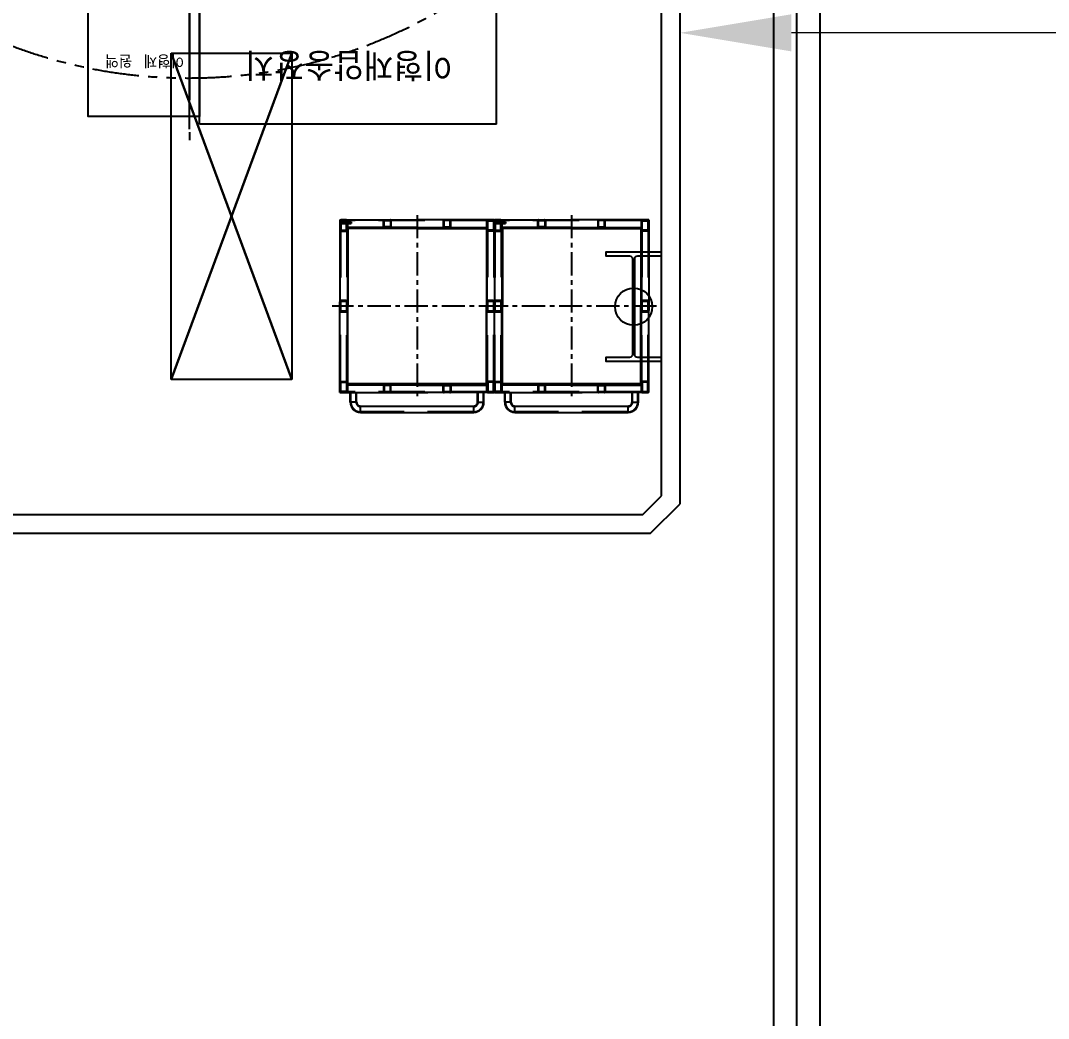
# Model space of a CAD drawing. Header units: millimetres. Extents: x 10462777 to 22643323, y 453826 to 1389191.
# Drawn here: x 11309828 to 11315366, y 589963 to 595340 of the extents above; entities that cross this region are included whole.
import ezdxf
from ezdxf.enums import TextEntityAlignment as Align

# ---------------------------------------------------------------- set-up
doc = ezdxf.new("R2010")
doc.units = ezdxf.units.MM
doc.header["$LTSCALE"] = 200
doc.header["$MEASUREMENT"] = 0
doc.header["$PDMODE"] = 35
doc.header["$PDSIZE"] = -5
for name, pattern in [('CENTER', [2, 1.25, -0.25, 0.25, -0.25]), ('CENTER2', [1.125, 0.75, -0.125, 0.125, -0.125]), ('HIDDEN', [3.75, 2.5, -1.25]), ('PHANTOM', [2.5, 1.25, -0.25, 0.25, -0.25, 0.25, -0.25]), ('STRICHPUNKT2', [18.5, 10, -4, 0.5, -4])]:
    doc.linetypes.add(name, pattern=pattern)
doc.layers.get('0').update_dxf_attribs({"linetype": 'CONTINUOUS'})
doc.layers.get('DEFPOINTS').update_dxf_attribs({"linetype": 'CONTINUOUS'})
for name, color, linetype in [('1 Center', 1, 'CENTER'), ('3 Hidden', 3, 'HIDDEN'), ('7', 7, 'CONTINUOUS'), ('COL', 2, 'CONTINUOUS'), ('DV1_DEFAULT', 7, 'CONTINUOUS'), ('ELEV', 6, 'CONTINUOUS'), ('TEXT', 7, 'CONTINUOUS')]:
    doc.layers.add(name, color=color, linetype=linetype)
doc.layers.add('AM_5', color=3, linetype='CONTINUOUS', lineweight=15)
doc.layers.add('LAYOUT', color=8, linetype='CONTINUOUS', lineweight=25)
doc.layers.add('No_Print', color=153, linetype='CONTINUOUS', plot=False)
doc.styles.add('굴림', font='txt.shx ', dxfattribs={"bigfont": ' whgtxt.shx'})
doc.styles.add('새굴림', font='txt.shx ', dxfattribs={"height": 5, "bigfont": ' whgtxt.shx'})
doc.dimstyles.new('200$0', dxfattribs={"dimscale": 200, "dimtxt": 7, "dimasz": 1, "dimexe": 2, "dimexo": 2, "dimgap": 1, "dimtad": 1, "dimdec": 0, "dimdsep": 46, "dimlunit": 6, "dimtxsty": '굴림', "dimblk": 'DIMDOT', "dimcen": 1, "dimclrd": 4, "dimclre": 4, "dimclrt": 4, "dimadec": 0, "dimazin": 0, "dimtfac": 1, "dimtdec": 0, "dimtmove": 2, "dimatfit": 3, "dimldrblk": 'DIMDOT', "dimfxl": 1, "dimtolj": 1, "dimtzin": 0, "dimlwd": -1, "dimarcsym": 0})

# ---------------------------------------------------------------- blocks, each defined once
blk = doc.blocks.new('*D318')
at = {"layer": 'AM_5', "color": 4, "linetype": 'ByBlock', "lineweight": -2, "transparency": 16777216}
for p, q in [((11313381.3, 593963.3), (11313381.3, 595674)), ((11316131.3, 593963.3), (11316131.3, 595674))]:
    blk.add_line(p, q, dxfattribs=at)
at = {"layer": 'AM_5', "color": 4, "linetype": 'ByBlock', "transparency": 16777216}
blk.add_line((11315531.3, 595274), (11313981.3, 595274), dxfattribs=at)
at = {"layer": 'AM_5', "color": 4, "transparency": 16777216}
for points in [[(11313981.3, 595374), (11313981.3, 595174), (11313381.3, 595274)], [(11315531.3, 595374), (11315531.3, 595174), (11316131.3, 595274)]]:
    blk.add_solid(points, dxfattribs=at)
at = {"layer": 'DEFPOINTS', "color": 0, "transparency": 16777216}
for p in [(11313381.3, 595274), (11313381.3, 593563.3), (11316131.3, 593563.3)]:
    blk.add_point(p, dxfattribs=at)
at = {"layer": 'AM_5', "color": 4, "transparency": 16777216, "insert": (11314756.3, 596324), "char_height": 600, "attachment_point": 5, "style": '굴림', "bg_fill": 3, "box_fill_scale": 1.25, "bg_fill_color": 256, "bg_fill_true_color": 13158600, "bg_fill_transparency": 0}
blk.add_mtext('\\A1;2,750', dxfattribs=at)
blk = doc.blocks.new('DIMDOT')
at = {"color": 4}
blk.add_line((-2, 0), (2, 0), dxfattribs=at)
at = {"color": 7}
for radius in [0.5, 0.25]:
    blk.add_circle((0, 0), radius, dxfattribs=at)
blk = doc.blocks.new('r710ic')
at = {"layer": 'LAYOUT', "color": 3}
blk.add_circle((272041.4, 104232.6), 2050.1, dxfattribs=at)
blk = doc.blocks.new('A$C7DA30AB0')
at = {"layer": 'DV1_DEFAULT', "color": 1, "linetype": 'CENTER2', "ltscale": 7}
for p, q in [((3026, 59.1, 0), (3026, 6052, 0)), ((3026, 5992.9, 0), (3026, 0, 0))]:
    blk.add_line(p, q, dxfattribs=at)
at = {"layer": 'LAYOUT', "color": 6, "linetype": 'PHANTOM'}
blk.add_circle((3030.4, 3026, 0), 2693, dxfattribs=at)
blk = doc.blocks.new('A$C783E0A86')
at = {"ltscale": 10}
for p, q in [((174, 640), (1774, 640)), ((174, 640), (174, 0)), ((1774, 640), (1774, 0)), ((174, 0), (1774, 0))]:
    blk.add_line(p, q, dxfattribs=at)
at = {"layer": 'TEXT', "lineweight": -3, "style": '새굴림'}
blk.add_text('이형재압송장치', height=151.2, dxfattribs=at).set_placement((970.2, 319.8, 0), align=Align.MIDDLE_CENTER)
blk = doc.blocks.new('A$C0CF62632')
at = {"color": 4}
for p, q in [((25.9, 873.6), (25.9, 457.6)), ((25.9, 873.6), (490.9, 873.6)), ((25.9, 833.6), (490.9, 833.6)), ((65.9, 457.6), (65.9, 833.6)), ((65.9, 830.6), (65.9, 833.6)), ((68.9, 457.6), (68.9, 833.6)), ((71.9, 457.6), (71.9, 833.6)), ((955.9, 873.6), (490.9, 873.6)), ((955.9, 833.6), (490.9, 833.6)), ((909.9, 833.6), (909.9, 81.6)), ((912.9, 833.6), (912.9, 81.6)), ((915.9, 457.6), (915.9, 833.6)), ((915.9, 830.6), (915.9, 833.6)), ((955.9, 873.6), (955.9, 457.6)), ((71.9, 830.6), (490.9, 830.6)), ((909.9, 830.6), (490.9, 830.6)), ((1007.8, 817.6), (955.9, 817.6)), ((1007.8, 783.6), (955.9, 783.6)), ((1007.8, 783.6), (1007.8, 817.6)), ((1028.9, 152.1), (1028.9, 763)), ((1062.9, 762.5), (1028.9, 762.5)), ((1062.9, 152.7), (1062.9, 762.5)), ((25.9, 41.6), (25.9, 457.6)), ((65.9, 457.6), (65.9, 81.6)), ((68.9, 457.6), (68.9, 81.6)), ((71.9, 457.6), (71.9, 81.6)), ((915.9, 457.6), (915.9, 81.6)), ((955.9, 41.6), (955.9, 457.6)), ((1007.8, 131.6), (955.9, 131.6)), ((1007.8, 131.6), (1007.8, 97.6)), ((1062.9, 152.7), (1028.9, 152.7)), ((25.9, 81.6), (490.9, 81.6)), ((65.9, 84.6), (65.9, 81.6)), ((71.9, 84.6), (490.9, 84.6)), ((909.9, 84.6), (490.9, 84.6)), ((955.9, 81.6), (490.9, 81.6)), ((915.9, 84.6), (915.9, 81.6)), ((1007.8, 97.6), (955.9, 97.6)), ((25.9, 41.6), (490.9, 41.6)), ((955.9, 41.6), (490.9, 41.6))]:
    blk.add_line(p, q, dxfattribs=at)
at = {"color": 0}
for q in [(955.9, 514.9), (955.9, 400.3)]:
    blk.add_line((955.9, 457.6), q, dxfattribs=at)
at = {"color": 4, "linetype": 'STRICHPUNKT2'}
for p, q in [((23.4, 94.8), (23.4, 94.8)), ((958.4, 94.8), (958.4, 94.8))]:
    blk.add_line(p, q, dxfattribs=at)
at = {"color": 6, "linetype": 'HIDDEN'}
for p, q in [((35.9, 51.6), (35.9, 101.6)), ((35.9, 101.6), (44.9, 101.6)), ((44.9, 51.6), (44.9, 101.6)), ((35.9, 51.6), (44.9, 51.6))]:
    blk.add_line(p, q, dxfattribs=at)
blk.add_line((25.9, 41.6), (85.9, 41.6))
at = {"color": 0}
for points in [[(80.9, 838.6), (30.9, 838.6), (30.9, 868.6), (80.9, 868.6)], [(900.9, 838.6), (950.9, 838.6), (950.9, 868.6), (900.9, 868.6)], [(80.9, 76.6), (30.9, 76.6), (30.9, 46.6), (80.9, 46.6)], [(900.9, 76.6), (950.9, 76.6), (950.9, 46.6), (900.9, 46.6)]]:
    blk.add_lwpolyline(points, close=True, dxfattribs=at)
at = {"color": 4}
for centre, radius, start, end in [((1007.8, 762.5), 55.1, 359.9904, 90.0096), ((1007.8, 762.5), 21.1, 359.9362, 90.0638), ((1007.8, 152.7), 55.1, 269.9904, 0.0096), ((1007.8, 152.7), 21.1, 269.9362, 0.0638)]:
    blk.add_arc(centre, radius, start, end, dxfattribs=at)
at = {"layer": '1 Center', "ltscale": 0.5}
for p, q in [((490.9, 915.2), (490.9, 0)), ((0, 457.6), (981.8, 457.6)), ((0, 457.6), (981.8, 457.6))]:
    blk.add_line(p, q, dxfattribs=at)
at = {"layer": '3 Hidden', "color": 4, "linetype": 'HIDDEN'}
for p, q in [((25.9, 870.4), (73.9, 870.4)), ((25.9, 840), (25.9, 867.2)), ((25.9, 836.8), (73.9, 836.8)), ((29.1, 840), (29.1, 867.2)), ((32.3, 873.6), (79.5, 873.6)), ((32.3, 870.4), (79.5, 870.4)), ((79.5, 836.8), (32.3, 836.8)), ((79.5, 833.6), (32.3, 833.6)), ((82.7, 867.2), (82.7, 840)), ((85.9, 867.2), (85.9, 840)), ((460.9, 840), (460.9, 867.2)), ((460.9, 867.2), (460.9, 840)), ((464.1, 840), (464.1, 867.2)), ((464.1, 867.2), (464.1, 840)), ((467.3, 873.6), (514.5, 873.6)), ((514.5, 873.6), (467.3, 873.6)), ((467.3, 870.4), (514.5, 870.4)), ((514.5, 870.4), (467.3, 870.4)), ((514.5, 836.8), (467.3, 836.8)), ((467.3, 836.8), (514.5, 836.8)), ((514.5, 833.6), (467.3, 833.6)), ((467.3, 833.6), (514.5, 833.6)), ((517.7, 867.2), (517.7, 840)), ((517.7, 840), (517.7, 867.2)), ((520.9, 867.2), (520.9, 840)), ((520.9, 840), (520.9, 867.2)), ((895.9, 867.2), (895.9, 840)), ((899.1, 867.2), (899.1, 840)), ((949.5, 873.6), (902.3, 873.6)), ((949.5, 870.4), (902.3, 870.4)), ((902.3, 836.8), (949.5, 836.8)), ((902.3, 833.6), (949.5, 833.6)), ((955.9, 870.4), (907.8, 870.4)), ((955.9, 836.8), (907.8, 836.8)), ((952.7, 840), (952.7, 867.2)), ((955.9, 840), (955.9, 867.2)), ((25.9, 78.4), (73.9, 78.4)), ((25.9, 75.2), (25.9, 48)), ((29.1, 75.2), (29.1, 48)), ((79.5, 81.6), (32.3, 81.6)), ((79.5, 78.4), (32.3, 78.4)), ((82.7, 48), (82.7, 75.2)), ((85.9, 48), (85.9, 75.2)), ((460.9, 75.2), (460.9, 48)), ((460.9, 48), (460.9, 75.2)), ((464.1, 75.2), (464.1, 48)), ((464.1, 48), (464.1, 75.2)), ((514.5, 81.6), (467.3, 81.6)), ((467.3, 81.6), (514.5, 81.6)), ((514.5, 78.4), (467.3, 78.4)), ((467.3, 78.4), (514.5, 78.4)), ((517.7, 48), (517.7, 75.2)), ((517.7, 75.2), (517.7, 48)), ((520.9, 48), (520.9, 75.2)), ((520.9, 75.2), (520.9, 48)), ((895.9, 48), (895.9, 75.2)), ((899.1, 48), (899.1, 75.2)), ((902.3, 81.6), (949.5, 81.6)), ((902.3, 78.4), (949.5, 78.4)), ((955.9, 78.4), (907.8, 78.4)), ((952.7, 75.2), (952.7, 48)), ((955.9, 75.2), (955.9, 48)), ((25.9, 44.8), (73.9, 44.8)), ((32.3, 44.8), (79.5, 44.8)), ((32.3, 41.6), (79.5, 41.6)), ((467.3, 44.8), (514.5, 44.8)), ((514.5, 44.8), (467.3, 44.8)), ((467.3, 41.6), (514.5, 41.6)), ((514.5, 41.6), (467.3, 41.6)), ((949.5, 44.8), (902.3, 44.8)), ((949.5, 41.6), (902.3, 41.6)), ((955.9, 44.8), (907.8, 44.8))]:
    blk.add_line(p, q, dxfattribs=at)
at = {"layer": '3 Hidden', "color": 0, "linetype": 'HIDDEN'}
for p, q in [((30.9, 840), (30.9, 868.6)), ((950.9, 840), (950.9, 868.6)), ((30.9, 75.2), (30.9, 46.6)), ((950.9, 75.2), (950.9, 46.6))]:
    blk.add_line(p, q, dxfattribs=at)
at = {"layer": '3 Hidden', "color": 4}
for p, q in [((28.9, 634.7), (28.9, 602.7)), ((61.9, 638.6), (29.9, 638.6)), ((61.9, 635.7), (29.9, 635.7)), ((62.9, 602.7), (62.9, 634.7)), ((918.9, 602.7), (918.9, 634.7)), ((919.9, 638.6), (951.9, 638.6)), ((919.9, 635.7), (951.9, 635.7)), ((952.9, 634.7), (952.9, 602.7)), ((29.9, 601.7), (61.9, 601.7)), ((29.9, 598.6), (61.9, 598.6)), ((951.9, 601.7), (919.9, 601.7)), ((951.9, 598.6), (919.9, 598.6)), ((28.9, 280.5), (28.9, 312.5)), ((29.9, 316.6), (61.9, 316.6)), ((29.9, 313.5), (61.9, 313.5)), ((61.9, 279.5), (29.9, 279.5)), ((62.9, 312.5), (62.9, 280.5)), ((918.9, 312.5), (918.9, 280.5)), ((951.9, 316.6), (919.9, 316.6)), ((951.9, 313.5), (919.9, 313.5)), ((919.9, 279.5), (951.9, 279.5)), ((952.9, 280.5), (952.9, 312.5)), ((61.9, 276.6), (29.9, 276.6)), ((919.9, 276.6), (951.9, 276.6))]:
    blk.add_line(p, q, dxfattribs=at)
at = {"layer": '3 Hidden', "color": 4, "linetype": 'HIDDEN'}
for centre, radius, start, end in [((32.3, 867.2), 6.4, 90, 180), ((32.3, 840), 6.4, 180, 270), ((32.3, 867.2), 3.2, 90, 180), ((32.3, 840), 3.2, 180, 270), ((79.5, 867.2), 6.4, 0, 90), ((79.5, 867.2), 3.2, 0, 90), ((79.5, 840), 6.4, 270, 360), ((79.5, 840), 3.2, 270, 360), ((467.3, 867.2), 6.4, 90, 180), ((467.3, 867.2), 6.4, 90, 180), ((467.3, 840), 6.4, 180, 270), ((467.3, 840), 6.4, 180, 270), ((467.3, 867.2), 3.2, 90, 180), ((467.3, 867.2), 3.2, 90, 180), ((467.3, 840), 3.2, 180, 270), ((467.3, 840), 3.2, 180, 270), ((514.5, 867.2), 6.4, 0, 90), ((514.5, 867.2), 6.4, 0, 90), ((514.5, 867.2), 3.2, 0, 90), ((514.5, 867.2), 3.2, 0, 90), ((514.5, 840), 6.4, 270, 360), ((514.5, 840), 3.2, 270, 360), ((514.5, 840), 6.4, 270, 360), ((514.5, 840), 3.2, 270, 360), ((902.3, 867.2), 6.4, 90, 180), ((902.3, 840), 6.4, 180, 270), ((902.3, 867.2), 3.2, 90, 180), ((902.3, 840), 3.2, 180, 270), ((949.5, 867.2), 6.4, 0, 90), ((949.5, 867.2), 3.2, 0, 90), ((949.5, 840), 6.4, 270, 360), ((949.5, 840), 3.2, 270, 360), ((32.3, 75.2), 6.4, 90, 180), ((32.3, 75.2), 3.2, 90, 180), ((79.5, 75.2), 6.4, 0, 90), ((79.5, 75.2), 3.2, 0, 90), ((467.3, 75.2), 6.4, 90, 180), ((467.3, 75.2), 6.4, 90, 180), ((467.3, 75.2), 3.2, 90, 180), ((467.3, 75.2), 3.2, 90, 180), ((514.5, 75.2), 6.4, 0, 90), ((514.5, 75.2), 6.4, 0, 90), ((514.5, 75.2), 3.2, 0, 90), ((514.5, 75.2), 3.2, 0, 90), ((902.3, 75.2), 6.4, 90, 180), ((902.3, 75.2), 3.2, 90, 180), ((949.5, 75.2), 6.4, 0, 90), ((949.5, 75.2), 3.2, 0, 90), ((32.3, 48), 6.4, 180, 270), ((32.3, 48), 3.2, 180, 270), ((79.5, 48), 6.4, 270, 360), ((79.5, 48), 3.2, 270, 360), ((467.3, 48), 6.4, 180, 270), ((467.3, 48), 6.4, 180, 270), ((467.3, 48), 3.2, 180, 270), ((467.3, 48), 3.2, 180, 270), ((514.5, 48), 6.4, 270, 360), ((514.5, 48), 3.2, 270, 360), ((514.5, 48), 6.4, 270, 360), ((514.5, 48), 3.2, 270, 360), ((902.3, 48), 6.4, 180, 270), ((902.3, 48), 3.2, 180, 270), ((949.5, 48), 6.4, 270, 360), ((949.5, 48), 3.2, 270, 360)]:
    blk.add_arc(centre, radius, start, end, dxfattribs=at)
at = {"layer": '3 Hidden', "color": 4}
for centre, radius, start, end in [((29.9, 634.6), 4, 90, 180), ((29.9, 634.7), 1, 90, 180), ((61.9, 634.6), 4, 0, 90), ((61.9, 634.7), 1, 0, 90), ((919.9, 634.6), 4, 90, 180), ((919.9, 634.7), 1, 90, 180), ((951.9, 634.6), 4, 0, 90), ((951.9, 634.7), 1, 0, 90), ((29.9, 602.6), 4, 180, 270), ((29.9, 602.7), 1, 180, 270), ((61.9, 602.7), 1, 270, 0), ((61.9, 602.6), 4, 270, 0), ((919.9, 602.6), 4, 180, 270), ((919.9, 602.7), 1, 180, 270), ((951.9, 602.7), 1, 270, 0), ((951.9, 602.6), 4, 270, 0), ((29.9, 312.6), 4, 90, 180), ((29.9, 280.6), 4, 180, 270), ((29.9, 312.5), 1, 90, 180), ((29.9, 280.5), 1, 180, 270), ((61.9, 312.6), 4, 360, 90), ((61.9, 312.5), 1, 0, 90), ((61.9, 280.6), 4, 270, 360), ((61.9, 280.5), 1, 270, 0), ((919.9, 312.6), 4, 90, 180), ((919.9, 280.6), 4, 180, 270), ((919.9, 312.5), 1, 90, 180), ((919.9, 280.5), 1, 180, 270), ((951.9, 312.6), 4, 0, 90), ((951.9, 312.5), 1, 360, 90), ((951.9, 280.6), 4, 270, 0), ((951.9, 280.5), 1, 270, 0)]:
    blk.add_arc(centre, radius, start, end, dxfattribs=at)
at = {"layer": '7', "color": 7, "linetype": 'HIDDEN', "ltscale": 0.5}
for p, q in [((29.1, 873.6), (29.1, 41.6)), ((952.7, 873.6), (952.7, 41.6)), ((1007.8, 814.6), (955.9, 814.6)), ((1007.8, 786.6), (955.9, 786.6)), ((1032.1, 762.5), (1032.1, 152.7)), ((1059.7, 762.5), (1059.7, 152.7))]:
    blk.add_line(p, q, dxfattribs=at)
at = {"layer": '7', "color": 0, "linetype": 'HIDDEN', "ltscale": 0.5}
for p, q in [((85, 836.8), (490.9, 836.8)), ((85.9, 870.4), (490.9, 870.4)), ((895.9, 870.4), (490.9, 870.4)), ((896.7, 836.8), (490.9, 836.8)), ((85, 78.4), (490.9, 78.4)), ((896.7, 78.4), (490.9, 78.4)), ((85.9, 44.8), (490.9, 44.8)), ((895.9, 44.8), (490.9, 44.8))]:
    blk.add_line(p, q, dxfattribs=at)
at = {"layer": '7', "color": 7, "linetype": 'HIDDEN'}
for p, q in [((1007.8, 128.6), (955.9, 128.6)), ((1007.8, 100.6), (955.9, 100.6))]:
    blk.add_line(p, q, dxfattribs=at)
at = {"layer": '7', "color": 7, "linetype": 'HIDDEN', "ltscale": 0.5}
for centre, radius, start, end in [((1007.8, 762.5), 52.1, 359.9904, 90.0096), ((1007.8, 762.5), 24.1, 359.9362, 90.0638), ((1007.8, 152.7), 52.1, 269.9904, 0.0096), ((1007.8, 152.7), 24.1, 269.9362, 0.0638)]:
    blk.add_arc(centre, radius, start, end, dxfattribs=at)

msp = doc.modelspace()

# ---------------------------------------------------------------- linework, layer by layer
at = {"ltscale": 10}
for p, q in [((11313381.32522, 592736.68157), (11313381.32522, 605964.80627)), ((11313281.32522, 592778.10293), (11313281.32522, 605923.38492)), ((11313886.32522, 572298.38492), (11313886.32522, 597798.38492)), ((11314011.32522, 572298.38492), (11314011.32522, 597798.38492)), ((11314136.32522, 572298.38492), (11314136.32522, 597798.38492)), ((11311290.16633, 595165.17668, 0), (11310640.16633, 593405.03028)), ((11311290.16633, 593405.03028), (11310640.16633, 595165.17668, 0)), ((11310640.16633, 593405.03028), (11311290.16633, 595165.03028)), ((11310640.16633, 595165.03028), (11311290.16633, 593405.03028)), ((11313181.32522, 592678.10293), (11313281.32522, 592778.10293)), ((11313222.74658, 592578.10293), (11313381.32522, 592736.68157)), ((11265928.43741, 592678.10293), (11313181.32522, 592678.10293)), ((11265887.01605, 592578.10293), (11313222.74658, 592578.10293))]:
    msp.add_line(p, q, dxfattribs=at)
at = {"ltscale": 10, "elevation": 0}
msp.add_lwpolyline([(11310192.74767, 595422.63435), (11310792.74767, 595422.63435), (11310792.74767, 594822.63435), (11310192.74767, 594822.63435)], close=True, dxfattribs=at)
at = {"layer": 'COL'}
msp.add_lwpolyline([(11313125.32522, 593540.38492, -0.4142135624), (11313109.32522, 593524.38492), (11312981.32522, 593524.38492), (11312981.32522, 593504.38492), (11313281.32522, 593504.38492), (11313281.32522, 593524.38492), (11313153.32522, 593524.38492, -0.4142135624), (11313137.32522, 593540.38492), (11313137.32522, 594056.38492, -0.4142135624), (11313153.32522, 594072.38492), (11313281.32522, 594072.38492), (11313281.32522, 594092.38492), (11312981.32522, 594092.38492), (11312981.32522, 594072.38492), (11313109.32522, 594072.38492, -0.4142135624), (11313125.32522, 594056.38492)], format="xyb", close=True, dxfattribs=at)
at = {"layer": 'ELEV'}
for p, q in [((11310640.16633, 593405.03028), (11310640.16633, 595165.17668)), ((11310640.16633, 595165.17668), (11311290.16633, 595165.17668)), ((11310640.16633, 595165.03028), (11311290.16633, 595165.03028)), ((11310640.16633, 593405.03028), (11310640.16633, 595165.03028)), ((11311290.16633, 595165.17668, 0), (11311290.16633, 593405.03028, 0)), ((11311290.16633, 595165.03028), (11311290.16633, 593405.03028)), ((11311290.16633, 593405.03028), (11310640.16633, 593405.03028)), ((11311290.16633, 593405.03028), (11310640.16633, 593405.03028))]:
    msp.add_line(p, q, dxfattribs=at)
at = {"layer": 'No_Print'}
msp.add_circle((11313131.32522, 593798.38492), 100, dxfattribs=at)

# ---------------------------------------------------------------- block references
at = {"ltscale": 10}
for name, p, rotation in [('A$C783E0A86', (11312566.72841, 595422.63437), 180), ('A$C0CF62632', (11311507.24921, 594291.63735, 0), 269.9999999999999), ('A$C0CF62632', (11312339.24943, 594291.63735, 0), 269.9999999999999)]:
    msp.add_blockref(name, p, dxfattribs=dict(at, rotation=rotation))
at = {"layer": 'LAYOUT', "color": 2, "rotation": 89.99999999999999}
msp.add_blockref('r710ic', (11412573.40786, 324839.74027, 0), dxfattribs=at)

# ---------------------------------------------------------------- texts
at = {"layer": 'TEXT', "lineweight": -3, "style": '새굴림'}
msp.add_text('이형제 원액', height=69, rotation=180, dxfattribs=at).set_placement((11310496.86035, 595158.46267), align=Align.CENTER)

# ---------------------------------------------------------------- next in the draw order: dimensions: what is measured, and where the dimension line sits
at = {"layer": 'AM_5'}
dim = msp.add_aligned_dim(p1=(11316131.32522, 593563.30121), p2=(11313381.32522, 593563.30121), distance=-1710.72148, dimstyle='200$0', override={"dimtxt": 3, "dimasz": 3, "dimsah": 1, "dimfxl": 2, "dimtfill": 1, "dimarcsym": 1}, dxfattribs=at)
dim.commit()
dim.dimension.update_dxf_attribs({"geometry": '*D318', "text_midpoint": (11314756.32522, 596324.02269)})

# ---------------------------------------------------------------- next in the draw order: block references
at = {"ltscale": 10, "rotation": 180}
msp.add_blockref('A$C7DA30AB0', (11313764.24811, 600747.76955, 0), dxfattribs=at)

doc.saveas('drawing.dxf')
